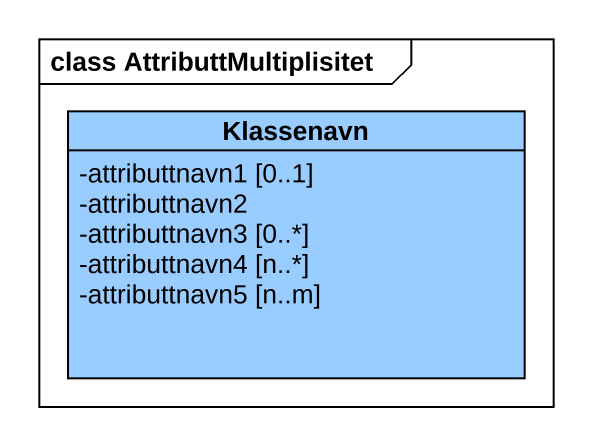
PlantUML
@startuml
mainframe class AttributtMultiplisitet
hide circle
hide empty members
skinparam classAttributeIconSize 0
class Klassenavn #99CCFF {
  -attributtnavn1 [0..1]
  -attributtnavn2
  -attributtnavn3 [0..*]
  -attributtnavn4 [n..*]
  -attributtnavn5 [n..m]
}
@enduml
